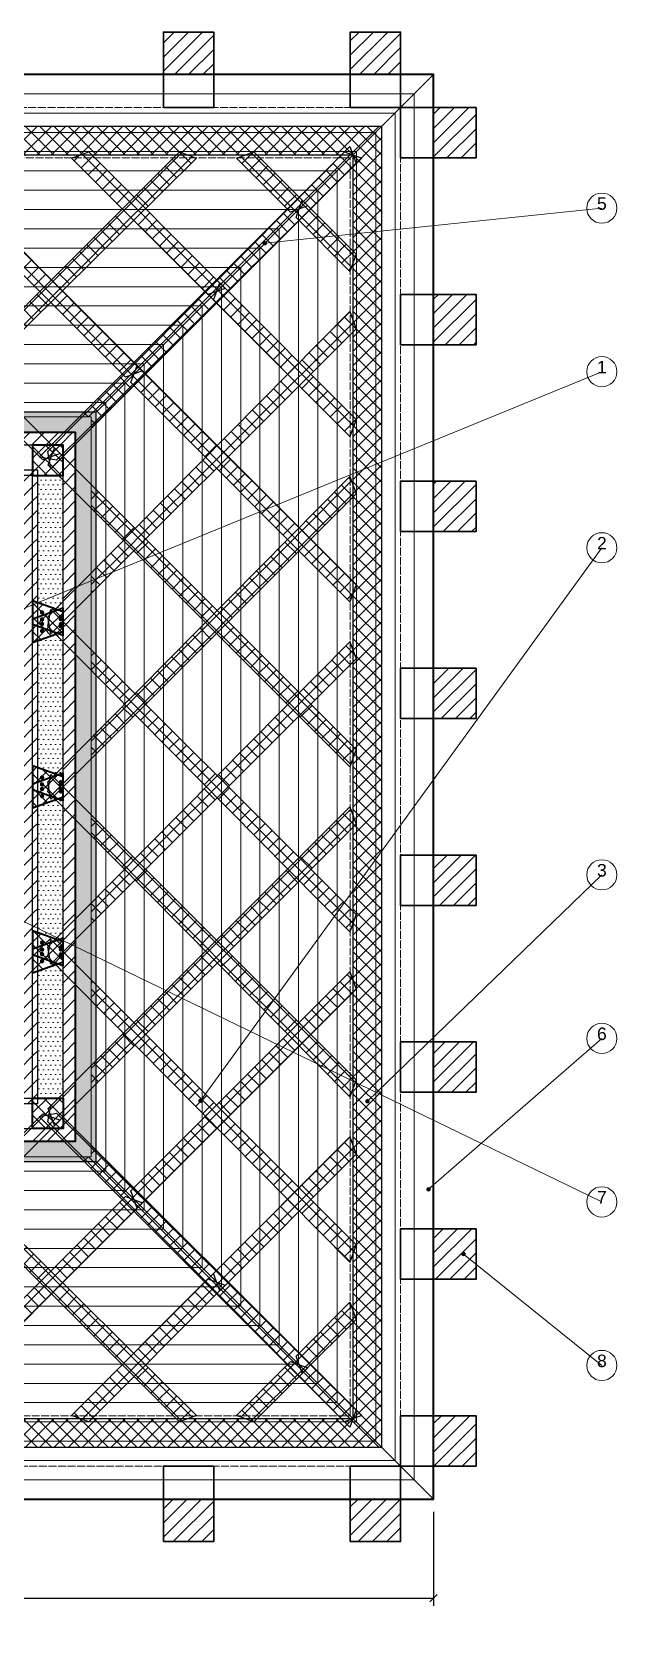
# Model space of a CAD drawing. Header units: millimetres. Extents: x -5750 to 7370, y -6735 to 6000.
# Drawn here: x 2720 to 7370, y -6735 to 6000 of the extents above; entities that cross this region are included whole.
import ezdxf
from ezdxf.enums import TextEntityAlignment as Align

# ---------------------------------------------------------------- set-up
doc = ezdxf.new("R2010")
doc.units = ezdxf.units.MM
doc.linetypes.add('DASHED', pattern=[1.524, 1.27, -0.254])
for name, color, linetype, lineweight in [('ANNOTATION', 4, 'CONTINUOUS', 18), ('CLADDING', 7, 'Continuous', 9), ('DIMS', 3, 'CONTINUOUS', 18), ('HATCH-CAST', 7, 'CONTINUOUS', 9), ('HATCH-INSULATION', 7, 'Continuous', 9), ('HATCH-PRINTED', 7, 'CONTINUOUS', 9), ('HIDDEN-AXIS', 8, 'DASHED', 18), ('LINES', 7, 'CONTINUOUS', 25), ('OUTLINE-CUT', 7, 'CONTINUOUS', 50), ('OUTLINE-FINE', 7, 'CONTINUOUS', 25)]:
    doc.layers.add(name, color=color, linetype=linetype, lineweight=lineweight)
doc.styles.get("Standard").update_dxf_attribs({"font": 'arial.ttf'})
doc.dimstyles.new('PYR-1-50', dxfattribs={"dimscale": 50, "dimtxt": 1.8, "dimasz": 1.2, "dimexe": 1.2, "dimexo": 0.8, "dimgap": 0.6, "dimtad": 1, "dimdec": 0, "dimtxsty": 'Standard', "dimblk": 'ARCHTICK', "dimcen": 2.5, "dimclrd": 3, "dimclre": 3, "dimclrt": 7, "dimazin": 3, "dimtfac": 1, "dimtmove": 0, "dimatfit": 3})

# ---------------------------------------------------------------- blocks, each defined once
blk = doc.blocks.new('_ARCHTICK')
at = {"color": 0, "linetype": 'BYBLOCK', "const_width": 0.15}
blk.add_lwpolyline([(-0.5, -0.5), (0.5, 0.5)], dxfattribs=at)

msp = doc.modelspace()

# ---------------------------------------------------------------- hatches: boundary and pattern name
at = {"layer": 'ANNOTATION', "ltscale": 50}
h = msp.add_hatch(color=7, dxfattribs=at)
h.dxf.hatch_style = 1
edge = h.paths.add_edge_path()
edge.add_arc((4570.8, 4320.8), 17.5, 0, 360)
h = msp.add_hatch(color=7, dxfattribs=at)
h.dxf.hatch_style = 1
edge = h.paths.add_edge_path()
edge.add_arc((4059.2, -2496.7), 17.5, 0, 360)
h = msp.add_hatch(color=7, dxfattribs=at)
h.dxf.hatch_style = 1
edge = h.paths.add_edge_path()
edge.add_arc((5386.2, -2500), 17.5, 0, 360)
h = msp.add_hatch(color=7, dxfattribs=at)
h.dxf.hatch_style = 1
edge = h.paths.add_edge_path()
edge.add_arc((5872.5, -3200), 17.5, 0, 360)
h = msp.add_hatch(color=7, dxfattribs=at)
h.dxf.hatch_style = 1
edge = h.paths.add_edge_path()
edge.add_arc((6150, -3714.3), 17.5, 0, 360)
at = {"layer": 'CLADDING', "ltscale": 50}
h = msp.add_hatch(color=7, dxfattribs=at)
h.dxf.hatch_style = 1
h.paths.add_polyline_path([(3229.2, 2979.2), (3229.2, -2979.2), (-2729.2, -2979.2), (-2729.2, 2979.2)])
h.paths.add_polyline_path([(3191.7, 2941.7), (-2691.7, 2941.7), (-2691.7, -2941.7), (3191.7, -2941.7)])
at = {"layer": 'HATCH-CAST', "ltscale": 50}
h = msp.add_hatch(dxfattribs=at)
h.set_pattern_fill('ANSI37', scale=25.197)
h.paths.add_polyline_path([(5500, 5250), (5500, -5250), (-5000, -5250), (-5000, 5250)])
h.paths.add_polyline_path([(-4772.5, 991.5), (-4772.5, 321), (-4797.5, 296), (-4772.5, 227.5), (-4772.5, -227.5), (-4797.5, -296), (-4772.5, -321), (-4772.5, -991.5), (-4797.5, -1016.5), (-4772.5, -1085), (-4772.5, -1540), (-4797.5, -1608.5), (-4772.5, -1633.5), (-4772.5, -2304), (-4797.5, -2329), (-4772.5, -2397.5), (-4772.5, -2852.5), (-4797.5, -2921), (-4772.5, -2946), (-4772.5, -3616.5), (-4797.5, -3641.5), (-4772.5, -3710), (-4772.5, -4165), (-4797.5, -4233.5), (-4772.5, -4258.5), (-4772.5, -4929), (-4797.5, -4954), (-4797.4, -4954.4), (-4841, -4997.5), (-4772.5, -5022.5), (-4747.5, -5091), (-4704.4, -5047.4), (-4704, -5047.5), (-4679, -5022.5), (-4008.5, -5022.5), (-3983.5, -5047.5), (-3915, -5022.5), (-3460, -5022.5), (-3391.5, -5047.5), (-3366.5, -5022.5), (-2696, -5022.5), (-2671, -5047.5), (-2602.5, -5022.5), (-2147.5, -5022.5), (-2079, -5047.5), (-2054, -5022.5), (-1383.5, -5022.5), (-1358.5, -5047.5), (-1290, -5022.5), (-835, -5022.5), (-766.5, -5047.5), (-741.5, -5022.5), (-71, -5022.5), (-46, -5047.5), (22.5, -5022.5), (477.5, -5022.5), (546, -5047.5), (571, -5022.5), (1241.5, -5022.5), (1266.5, -5047.5), (1335, -5022.5), (1790, -5022.5), (1858.5, -5047.5), (1883.5, -5022.5), (2554, -5022.5), (2579, -5047.5), (2647.5, -5022.5), (3102.5, -5022.5), (3171, -5047.5), (3196, -5022.5), (3866.5, -5022.5), (3891.5, -5047.5), (3960, -5022.5), (4415, -5022.5), (4483.5, -5047.5), (4508.5, -5022.5), (5179, -5022.5), (5204, -5047.5), (5204.4, -5047.4), (5247.5, -5091), (5272.5, -5022.5), (5341, -4997.5), (5297.4, -4954.4), (5297.5, -4954), (5272.5, -4929), (5272.5, -4258.5), (5297.5, -4233.5), (5272.5, -4165), (5272.5, -3710), (5297.5, -3641.5), (5272.5, -3616.5), (5272.5, -2946), (5297.5, -2921), (5272.5, -2852.5), (5272.5, -2397.5), (5297.5, -2329), (5272.5, -2304), (5272.5, -1633.5), (5297.5, -1608.5), (5272.5, -1540), (5272.5, -1085), (5297.5, -1016.5), (5272.5, -991.5), (5272.5, -321), (5297.5, -296), (5272.5, -227.5), (5272.5, 227.5), (5297.5, 296), (5272.5, 321), (5272.5, 991.5), (5297.5, 1016.5), (5272.5, 1085), (5272.5, 1540), (5297.5, 1608.5), (5272.5, 1633.5), (5272.5, 2304), (5297.5, 2329), (5272.5, 2397.5), (5272.5, 2852.5), (5297.5, 2921), (5272.5, 2946), (5272.5, 3616.5), (5297.5, 3641.5), (5272.5, 3710), (5272.5, 4165), (5297.5, 4233.5), (5272.5, 4258.5), (5272.5, 4929), (5297.5, 4954), (5297.4, 4954.4), (5341, 4997.5), (5272.5, 5022.5), (5247.5, 5091), (5204.4, 5047.4), (5204, 5047.5), (5179, 5022.5), (4508.5, 5022.5), (4483.5, 5047.5), (4415, 5022.5), (3960, 5022.5), (3891.5, 5047.5), (3866.5, 5022.5), (3196, 5022.5), (3171, 5047.5), (3102.5, 5022.5), (2647.5, 5022.5), (2579, 5047.5), (2554, 5022.5), (1883.5, 5022.5), (1858.5, 5047.5), (1790, 5022.5), (1335, 5022.5), (1266.5, 5047.5), (1241.5, 5022.5), (571, 5022.5), (546, 5047.5), (477.5, 5022.5), (22.5, 5022.5), (-46, 5047.5), (-71, 5022.5), (-741.5, 5022.5), (-766.5, 5047.5), (-835, 5022.5), (-1290, 5022.5), (-1358.5, 5047.5), (-1383.5, 5022.5), (-2054, 5022.5), (-2079, 5047.5), (-2147.5, 5022.5), (-2602.5, 5022.5), (-2671, 5047.5), (-2696, 5022.5), (-3366.5, 5022.5), (-3391.5, 5047.5), (-3460, 5022.5), (-3915, 5022.5), (-3983.5, 5047.5), (-4008.5, 5022.5), (-4679, 5022.5), (-4704, 5047.5), (-4704.4, 5047.4), (-4747.5, 5091), (-4772.5, 5022.5), (-4841, 4997.5), (-4797.4, 4954.4), (-4797.5, 4954), (-4772.5, 4929), (-4772.5, 4258.5), (-4797.5, 4233.5), (-4772.5, 4165), (-4772.5, 3710), (-4797.5, 3641.5), (-4772.5, 3616.5), (-4772.5, 2946), (-4797.5, 2921), (-4772.5, 2852.5), (-4772.5, 2397.5), (-4797.5, 2329), (-4772.5, 2304), (-4772.5, 1633.5), (-4797.5, 1608.5), (-4772.5, 1540), (-4772.5, 1085), (-4797.5, 1016.5)])
h = msp.add_hatch(dxfattribs=at)
h.set_pattern_fill('ANSI37', scale=25.197)
h.paths.add_polyline_path([(1721.5, 4997.5), (1858.5, 5047.5), (3599.7, 3306.2), (3462.8, 3256.3)])
h = msp.add_hatch(dxfattribs=at)
h.set_pattern_fill('ANSI37', scale=25.197)
h.paths.add_polyline_path([(3034, 4997.5), (3171, 5047.5), (4256, 3962.5), (4119, 3912.5)])
h = msp.add_hatch(dxfattribs=at)
h.set_pattern_fill('ANSI37', scale=25.197)
h.paths.add_polyline_path([(3891.5, 5047.5), (4028.5, 4997.5), (3622.6, 4595.8), (3531.2, 4687.2)])
h = msp.add_hatch(dxfattribs=at)
h.set_pattern_fill('ANSI37', scale=25.197)
h.paths.add_polyline_path([(4346.5, 4997.5), (4483.5, 5047.5), (4912.2, 4618.7), (4775.3, 4568.8)])
h = msp.add_hatch(dxfattribs=at)
h.set_pattern_fill('ANSI37', scale=25.197)
h.paths.add_polyline_path([(4843.8, 4687.2), (5204, 5047.5), (5204.4, 5047.4), (4845.8, 4685.1)])
h = msp.add_hatch(dxfattribs=at)
h.set_pattern_fill('ANSI37', scale=25.197)
h.paths.add_polyline_path([(5297.5, 4954), (4937.2, 4593.8), (4912.2, 4618.7), (4868.7, 4662.2), (4845.8, 4685.1), (5247.5, 5091)])
h = msp.add_hatch(dxfattribs=at)
h.set_pattern_fill('ANSI37', scale=25.197)
h.paths.add_polyline_path([(5297.4, 4954.4), (5272.5, 5022.5), (5341, 4997.5)])
h = msp.add_hatch(dxfattribs=at)
h.set_pattern_fill('ANSI37', scale=25.197)
h.paths.add_polyline_path([(3528.7, 4502.9), (2963, 3943), (2875, 4031), (3437.8, 4593.8)])
h = msp.add_hatch(dxfattribs=at)
h.set_pattern_fill('ANSI37', scale=25.197)
h.paths.add_polyline_path([(4187.5, 4031), (4750.3, 4593.8), (4752.9, 4591.2), (4193, 4025.5)])
h = msp.add_hatch(dxfattribs=at)
h.set_pattern_fill('ANSI37', scale=25.197)
h.paths.add_polyline_path([(4843.8, 4593.8), (4818.8, 4525.3), (4843.8, 4500.3), (4281, 3937.5), (4256, 3962.5), (4212.5, 4006), (4193, 4025.5), (4752.9, 4591.2), (4775.3, 4568.8)])
h = msp.add_hatch(dxfattribs=at)
h.set_pattern_fill('ANSI37', scale=25.197)
h.paths.add_polyline_path([(5297.5, 4233.5), (5247.5, 4096.5), (4818.8, 4525.3), (4843.8, 4593.8), (4912.2, 4618.7)])
h = msp.add_hatch(dxfattribs=at)
h.set_pattern_fill('ANSI37', scale=25.197)
h.paths.add_polyline_path([(4187.5, 3937.5), (4256, 3962.5), (5297.5, 2921), (5247.5, 2784), (4162.5, 3869)])
h = msp.add_hatch(dxfattribs=at)
h.set_pattern_fill('ANSI37', scale=25.197)
h.paths.add_polyline_path([(2869, 3850), (2303.3, 3290.1), (2218.8, 3374.7), (2781.5, 3937.5)])
h = msp.add_hatch(dxfattribs=at)
h.set_pattern_fill('ANSI37', scale=25.197)
h.paths.add_polyline_path([(3531.2, 3374.7), (4094, 3937.5), (4100, 3931.5), (3540.1, 3365.8)])
h = msp.add_hatch(dxfattribs=at)
h.set_pattern_fill('ANSI37', scale=25.197)
h.paths.add_polyline_path([(4119, 3912.5), (4187.5, 3937.5), (4162.5, 3869), (4187.5, 3844), (3624.7, 3281.2), (3599.7, 3306.2), (3556.2, 3349.7), (3540.1, 3365.8), (4100, 3931.5)])
h = msp.add_hatch(dxfattribs=at)
h.set_pattern_fill('ANSI37', scale=25.197)
h.paths.add_polyline_path([(4845.8, 3372.6), (5247.5, 3778.5), (5297.5, 3641.5), (4937.2, 3281.2)])
h = msp.add_hatch(dxfattribs=at)
h.set_pattern_fill('ANSI37', scale=25.197)
h.paths.add_polyline_path([(3437.8, 3281.2), (3447.1, 3271.9), (3120.3, 2941.7), (3098.2, 2941.7)])
h = msp.add_hatch(dxfattribs=at)
h.set_pattern_fill('ANSI37', scale=25.197)
h.paths.add_polyline_path([(3531.2, 3187.8), (3191.7, 2848.2), (3191.7, 2941.7), (3120.3, 2941.7), (3447.1, 3271.9), (3462.8, 3256.3), (3531.2, 3281.2), (3506.3, 3212.8)])
h = msp.add_hatch(dxfattribs=at)
h.set_pattern_fill('ANSI37', scale=25.197)
h.paths.add_polyline_path([(5247.5, 1471.5), (3506.3, 3212.8), (3531.2, 3281.2), (3599.7, 3306.2), (5297.5, 1608.5)])
h = msp.add_hatch(dxfattribs=at)
h.set_pattern_fill('ANSI37', scale=25.197)
h.paths.add_polyline_path([(4752.9, 3278.7), (4843.8, 3187.8), (4281, 2625), (4193, 2713)])
h = msp.add_hatch(dxfattribs=at)
h.set_pattern_fill('ANSI37', scale=25.197)
h.paths.add_polyline_path([(2725, 2475), (2966.7, 2475), (2966.7, 2716.7), (2725, 2716.7)])
h = msp.add_hatch(dxfattribs=at)
h.set_pattern_fill('ANSI37', scale=25.197)
h.paths.add_polyline_path([(4100, 2619), (4187.5, 2531.5), (3624.7, 1968.7), (3540.1, 2053.3)])
h = msp.add_hatch(dxfattribs=at)
h.set_pattern_fill('ANSI37', scale=25.197)
h.paths.add_polyline_path([(4845.8, 2060.1), (5247.5, 2466), (5297.5, 2329), (4937.2, 1968.7)])
h = msp.add_hatch(dxfattribs=at)
h.set_pattern_fill('ANSI37', scale=25.197)
h.paths.add_polyline_path([(3191.7, 2401.8), (5297.5, 296), (5247.5, 159), (3191.7, 2214.9)])
h = msp.add_hatch(dxfattribs=at)
h.set_pattern_fill('ANSI37', scale=25.197)
h.paths.add_polyline_path([(3447.1, 1959.4), (3531.2, 1875.3), (3191.7, 1535.7), (3191.7, 1701.2)])
h = msp.add_hatch(dxfattribs=at)
h.set_pattern_fill('ANSI37', scale=25.197)
h.paths.add_polyline_path([(4752.9, 1966.2), (4843.8, 1875.3), (4281, 1312.5), (4193, 1400.5)])
h = msp.add_hatch(dxfattribs=at)
h.set_pattern_fill('ANSI37', scale=25.197)
h.paths.add_polyline_path([(2725, 1478.9), (2966.7, 1391.3), (2966.7, 1204.4), (2725, 1292)])
h = msp.add_hatch(dxfattribs=at)
h.set_pattern_fill('ANSI37', scale=25.197)
h.paths.add_polyline_path([(2966.7, 1420.6), (2966.7, 1391.3), (2926.3, 1406)])
h = msp.add_hatch(dxfattribs=at)
h.set_pattern_fill('ANSI37', scale=25.197)
h.paths.add_polyline_path([(2926.3, 1219), (2725, 1146.1), (2725, 1292)])
h = msp.add_hatch(dxfattribs=at)
h.set_pattern_fill('ANSI37', scale=25.197)
h.paths.add_polyline_path([(4100, 1306.5), (4187.5, 1219), (3624.7, 656.2), (3540.1, 740.8)])
h = msp.add_hatch(dxfattribs=at)
h.set_pattern_fill('ANSI37', scale=25.197)
h.paths.add_polyline_path([(4845.8, 747.6), (5247.5, 1153.5), (5297.5, 1016.5), (4937.2, 656.2)])
h = msp.add_hatch(dxfattribs=at)
h.set_pattern_fill('ANSI37', scale=25.197)
h.paths.add_polyline_path([(4193, 88), (4105.9, 0), (3191.7, 923.8), (3191.7, 1089.3)])
h = msp.add_hatch(dxfattribs=at)
h.set_pattern_fill('ANSI37', scale=25.197)
h.paths.add_polyline_path([(3456.4, 656.2), (3540.1, 571.7), (3191.7, 223.2), (3191.7, 388.7)])
h = msp.add_hatch(dxfattribs=at)
h.set_pattern_fill('ANSI37', scale=25.197)
h.paths.add_polyline_path([(4752.9, 653.7), (4843.8, 562.8), (3191.7, -1089.3), (3191.7, -923.8)])
h = msp.add_hatch(dxfattribs=at)
h.set_pattern_fill('ANSI37', scale=25.197)
h.paths.add_polyline_path([(2725, 166.4), (2926.3, 93.5), (2725, 20.5)])
h = msp.add_hatch(dxfattribs=at)
h.set_pattern_fill('ANSI37', scale=25.197)
h.paths.add_polyline_path([(2966.7, 108.1), (2966.7, -78.8), (2725, -166.4), (2725, 20.5)])
h = msp.add_hatch(dxfattribs=at)
h.set_pattern_fill('ANSI37', scale=25.197)
h.paths.add_polyline_path([(4843.8, -562.8), (4752.9, -653.7), (4193, -88), (4281, 0)])
h = msp.add_hatch(dxfattribs=at)
h.set_pattern_fill('ANSI37', scale=25.197)
h.paths.add_polyline_path([(2966.7, -108.1), (2926.3, -93.5), (2966.7, -78.8)])
h = msp.add_hatch(dxfattribs=at)
h.set_pattern_fill('ANSI37', scale=25.197)
h.paths.add_polyline_path([(5247.5, -159), (5297.5, -296), (3191.7, -2401.8), (3191.7, -2214.9)])
h = msp.add_hatch(dxfattribs=at)
h.set_pattern_fill('ANSI37', scale=25.197)
h.paths.add_polyline_path([(3540.1, -571.7), (3456.4, -656.2), (3191.7, -388.7), (3191.7, -223.2)])
h = msp.add_hatch(dxfattribs=at)
h.set_pattern_fill('ANSI37', scale=25.197)
h.paths.add_polyline_path([(4187.5, -1219), (4100, -1306.5), (3540.1, -740.8), (3624.7, -656.2)])
h = msp.add_hatch(dxfattribs=at)
h.set_pattern_fill('ANSI37', scale=25.197)
h.paths.add_polyline_path([(4937.2, -656.2), (5297.5, -1016.5), (5247.5, -1153.5), (4845.8, -747.6)])
h = msp.add_hatch(dxfattribs=at)
h.set_pattern_fill('ANSI37', scale=25.197)
h.paths.add_polyline_path([(2926.3, -1219), (2725, -1292), (2725, -1146.1)])
h = msp.add_hatch(dxfattribs=at)
h.set_pattern_fill('ANSI37', scale=25.197)
h.paths.add_polyline_path([(2725, -1478.9), (2725, -1292), (2966.7, -1204.4), (2966.7, -1391.3)])
h = msp.add_hatch(dxfattribs=at)
h.set_pattern_fill('ANSI37', scale=25.197)
h.paths.add_polyline_path([(2926.3, -1406), (2966.7, -1391.3), (2966.7, -1420.6)])
h = msp.add_hatch(dxfattribs=at)
h.set_pattern_fill('ANSI37', scale=25.197)
h.paths.add_polyline_path([(4843.8, -1875.3), (4752.9, -1966.2), (4193, -1400.5), (4281, -1312.5)])
h = msp.add_hatch(dxfattribs=at)
h.set_pattern_fill('ANSI37', scale=25.197)
h.paths.add_polyline_path([(3506.3, -3212.8), (5247.5, -1471.5), (5297.5, -1608.5), (3556.2, -3349.7)])
h = msp.add_hatch(dxfattribs=at)
h.set_pattern_fill('ANSI37', scale=25.197)
h.paths.add_polyline_path([(3531.2, -1875.3), (3447.1, -1959.4), (3191.7, -1701.2), (3191.7, -1535.7)])
h = msp.add_hatch(dxfattribs=at)
h.set_pattern_fill('ANSI37', scale=25.197)
h.paths.add_polyline_path([(4187.5, -2531.5), (4100, -2619), (3540.1, -2053.3), (3624.7, -1968.8)])
h = msp.add_hatch(dxfattribs=at)
h.set_pattern_fill('ANSI37', scale=25.197)
h.paths.add_polyline_path([(4937.2, -1968.8), (5297.5, -2329), (5247.5, -2466), (4845.8, -2060.1)])
h = msp.add_hatch(dxfattribs=at)
h.set_pattern_fill('ANSI37', scale=25.197)
h.paths.add_polyline_path([(2966.7, -2475), (2966.7, -2716.7), (2725, -2716.7), (2725, -2475)])
h = msp.add_hatch(dxfattribs=at)
h.set_pattern_fill('ANSI37', scale=25.197)
h.paths.add_polyline_path([(4843.8, -3187.8), (4752.9, -3278.7), (4193, -2713), (4281, -2625)])
h = msp.add_hatch(dxfattribs=at)
h.set_pattern_fill('ANSI37', scale=25.197)
h.paths.add_polyline_path([(4162.5, -3869), (5247.5, -2784), (5297.5, -2921), (4212.5, -4006)])
h = msp.add_hatch(dxfattribs=at)
h.set_pattern_fill('ANSI37', scale=25.197)
h.paths.add_polyline_path([(3462.8, -3256.3), (3437.8, -3281.2), (3098.2, -2941.7), (3191.7, -2941.7), (3191.7, -2870.3), (3521.9, -3197.1), (3506.3, -3212.8), (3531.2, -3281.2)])
h = msp.add_hatch(dxfattribs=at)
h.set_pattern_fill('ANSI37', scale=25.197)
h.paths.add_polyline_path([(3191.7, -2870.3), (3191.7, -2848.2), (3531.2, -3187.8), (3521.9, -3197.1)])
h = msp.add_hatch(dxfattribs=at)
h.set_pattern_fill('ANSI37', scale=25.197)
h.paths.add_polyline_path([(3531.2, -3281.2), (3556.2, -3349.7), (1858.5, -5047.5), (1721.5, -4997.5), (3462.8, -3256.3)])
h = msp.add_hatch(dxfattribs=at)
h.set_pattern_fill('ANSI37', scale=25.197)
h.paths.add_polyline_path([(2218.8, -3374.7), (2303.3, -3290.1), (2869, -3850), (2781.5, -3937.5)])
h = msp.add_hatch(dxfattribs=at)
h.set_pattern_fill('ANSI37', scale=25.197)
h.paths.add_polyline_path([(4162.5, -3869), (4187.5, -3937.5), (4119, -3912.5), (4094, -3937.5), (3531.2, -3374.7), (3556.2, -3349.7), (3599.7, -3306.2), (3615.8, -3290.1), (4181.5, -3850)])
h = msp.add_hatch(dxfattribs=at)
h.set_pattern_fill('ANSI37', scale=25.197)
h.paths.add_polyline_path([(3615.8, -3290.1), (3624.7, -3281.2), (4187.5, -3844), (4181.5, -3850)])
h = msp.add_hatch(dxfattribs=at)
h.set_pattern_fill('ANSI37', scale=25.197)
h.paths.add_polyline_path([(4937.2, -3281.2), (5297.5, -3641.5), (5247.5, -3778.5), (4845.8, -3372.6)])
h = msp.add_hatch(dxfattribs=at)
h.set_pattern_fill('ANSI37', scale=25.197)
h.paths.add_polyline_path([(2875, -4031), (2963, -3943), (3528.7, -4502.9), (3437.8, -4593.8)])
h = msp.add_hatch(dxfattribs=at)
h.set_pattern_fill('ANSI37', scale=25.197)
h.paths.add_polyline_path([(3171, -5047.5), (3034, -4997.5), (4119, -3912.5), (4187.5, -3937.5), (4212.5, -4006)])
h = msp.add_hatch(dxfattribs=at)
h.set_pattern_fill('ANSI37', scale=25.197)
h.paths.add_polyline_path([(4187.5, -4031), (4212.5, -4006), (4256, -3962.5), (4275.5, -3943), (4841.2, -4502.9), (4818.8, -4525.3), (4843.8, -4593.8), (4775.3, -4568.8), (4750.3, -4593.8)])
h = msp.add_hatch(dxfattribs=at)
h.set_pattern_fill('ANSI37', scale=25.197)
h.paths.add_polyline_path([(4275.5, -3943), (4281, -3937.5), (4843.8, -4500.3), (4841.2, -4502.9)])
h = msp.add_hatch(dxfattribs=at)
h.set_pattern_fill('ANSI37', scale=25.197)
h.paths.add_polyline_path([(4818.8, -4525.3), (5247.5, -4096.5), (5297.5, -4233.5), (4868.7, -4662.2)])
h = msp.add_hatch(dxfattribs=at)
h.set_pattern_fill('ANSI37', scale=25.197)
h.paths.add_polyline_path([(4775.3, -4568.8), (4843.8, -4593.8), (4868.7, -4662.2), (4483.5, -5047.5), (4346.5, -4997.5)])
h = msp.add_hatch(dxfattribs=at)
h.set_pattern_fill('ANSI37', scale=25.197)
h.paths.add_polyline_path([(3891.5, -5047.5), (3531.2, -4687.2), (3622.6, -4595.8), (4028.5, -4997.5)])
h = msp.add_hatch(dxfattribs=at)
h.set_pattern_fill('ANSI37', scale=25.197)
h.paths.add_polyline_path([(4912.2, -4618.7), (4935.1, -4595.8), (5341, -4997.5), (5204, -5047.5), (4843.8, -4687.2), (4868.7, -4662.2)])
h = msp.add_hatch(dxfattribs=at)
h.set_pattern_fill('ANSI37', scale=25.197)
h.paths.add_polyline_path([(4935.1, -4595.8), (4937.2, -4593.8), (5297.5, -4954), (5297.4, -4954.4)])
h = msp.add_hatch(dxfattribs=at)
h.set_pattern_fill('ANSI37', scale=25.197)
h.paths.add_polyline_path([(5272.5, -5022.5), (5247.5, -5091), (5204.4, -5047.4)])
at = {"layer": 'HATCH-INSULATION', "ltscale": 50}
h = msp.add_hatch(dxfattribs=at)
h.set_pattern_fill('DOTS', scale=23.622)
h.paths.add_polyline_path([(-2691.7, 2941.7), (3191.7, 2941.7), (3191.7, -2941.7), (-2691.7, -2941.7)])
h.paths.add_polyline_path([(3066.7, -2816.7), (3066.7, 2816.7), (-2566.7, 2816.7), (-2566.7, -2816.7)])
h = msp.add_hatch(dxfattribs=at)
h.set_pattern_fill('DOTS', scale=23.622)
h.paths.add_polyline_path([(1713.8, 2516.7), (1656, 2676.3), (1670.6, 2716.7), (2725, 2716.7), (2725, 2516.7)])
h = msp.add_hatch(dxfattribs=at)
h.set_pattern_fill('DOTS', scale=23.622)
h.paths.add_polyline_path([(2926.3, 1406), (2766.7, 1463.8), (2766.7, 2475), (2966.7, 2475), (2966.7, 1420.6)])
h = msp.add_hatch(dxfattribs=at)
h.set_pattern_fill('DOTS', scale=23.622)
h.paths.add_polyline_path([(2966.7, 1204.4), (2966.7, 108.1), (2926.3, 93.5), (2766.7, 151.3), (2766.7, 1161.2), (2926.3, 1219)])
h = msp.add_hatch(dxfattribs=at)
h.set_pattern_fill('DOTS', scale=23.622)
h.paths.add_polyline_path([(2766.7, -151.3), (2926.3, -93.5), (2966.7, -108.1), (2966.7, -1204.4), (2926.3, -1219), (2766.7, -1161.2)])
h = msp.add_hatch(dxfattribs=at)
h.set_pattern_fill('DOTS', scale=23.622)
h.paths.add_polyline_path([(2926.3, -1406), (2966.7, -1420.6), (2966.7, -2475), (2766.7, -2475), (2766.7, -1463.8)])
h = msp.add_hatch(dxfattribs=at)
h.set_pattern_fill('DOTS', scale=23.622)
h.paths.add_polyline_path([(2725, -2716.7), (1670.6, -2716.7), (1656, -2676.3), (1713.8, -2516.7), (2725, -2516.7)])
at = {"layer": 'HATCH-PRINTED', "ltscale": 50}
h = msp.add_hatch(dxfattribs=at)
h.set_pattern_fill('ANSI31', scale=25.197)
h.paths.add_polyline_path([(3764.3, 6000), (4164.3, 6000), (4164.3, 5662.5), (3764.3, 5662.5)])
h = msp.add_hatch(dxfattribs=at)
h.set_pattern_fill('ANSI31', scale=25.197)
h.paths.add_polyline_path([(5250, 6000), (5650, 6000), (5650, 5662.5), (5250, 5662.5)])
h = msp.add_hatch(dxfattribs=at)
h.set_pattern_fill('ANSI31', scale=25.197)
h.paths.add_polyline_path([(5912.5, 5000), (5912.5, 5400), (6250, 5400), (6250, 5000)])
h = msp.add_hatch(dxfattribs=at)
h.set_pattern_fill('ANSI31', scale=25.197)
h.paths.add_polyline_path([(5912.5, 3514.3), (5912.5, 3914.3), (6250, 3914.3), (6250, 3514.3)])
h = msp.add_hatch(dxfattribs=at)
h.set_pattern_fill('ANSI31', scale=25.197)
h.paths.add_polyline_path([(-2566.7, -2816.7), (-2566.7, 2816.7), (3066.7, 2816.7), (3066.7, -2816.7)])
h.paths.add_polyline_path([(1454.4, 2716.7), (358.1, 2716.7), (328.8, 2716.7), (171.2, 2716.7), (141.9, 2716.7), (-954.4, 2716.7), (-983.7, 2716.7), (-1141.3, 2716.7), (-1170.6, 2716.7), (-2225, 2716.7), (-2466.7, 2716.7), (-2466.7, 2475), (-2466.7, 1420.6), (-2466.7, 1391.3), (-2466.7, 1233.7), (-2466.7, 1204.4), (-2466.7, 108.1), (-2466.7, 78.8), (-2466.7, -78.8), (-2466.7, -108.1), (-2466.7, -1204.4), (-2466.7, -1233.7), (-2466.7, -1391.3), (-2466.7, -1420.6), (-2466.7, -2475), (-2466.7, -2716.7), (-2225, -2716.7), (-1170.6, -2716.7), (-1141.3, -2716.7), (-983.7, -2716.7), (-954.4, -2716.7), (141.9, -2716.7), (171.2, -2716.7), (328.8, -2716.7), (358.1, -2716.7), (1454.4, -2716.7), (1483.7, -2716.7), (1641.3, -2716.7), (1670.6, -2716.7), (2725, -2716.7), (2966.7, -2716.7), (2966.7, -2475), (2966.7, -1420.6), (2966.7, -1391.3), (2966.7, -1233.7), (2966.7, -1204.4), (2966.7, -108.1), (2966.7, -78.8), (2966.7, 78.8), (2966.7, 108.1), (2966.7, 1204.4), (2966.7, 1233.7), (2966.7, 1391.3), (2966.7, 1420.6), (2966.7, 2475), (2966.7, 2716.7), (2725, 2716.7), (1670.6, 2716.7), (1641.3, 2716.7), (1483.7, 2716.7)])
h = msp.add_hatch(dxfattribs=at)
h.set_pattern_fill('ANSI31', scale=25.197)
h.paths.add_polyline_path([(2725, 1292), (2725, 1146.1), (2725, 166.4), (2725, 20.5), (2725, -20.5), (2725, -166.4), (2725, -1146.1), (2725, -1292), (2725, -1333), (2725, -1478.9), (2725, -2475), (1728.9, -2475), (1583, -2475), (1542, -2475), (1396.1, -2475), (416.4, -2475), (270.5, -2475), (229.5, -2475), (83.6, -2475), (-896.1, -2475), (-1042, -2475), (-1083, -2475), (-1228.9, -2475), (-2225, -2475), (-2225, -1478.9), (-2225, -1333), (-2225, -1292), (-2225, -1146.1), (-2225, -166.4), (-2225, -20.5), (-2225, 20.5), (-2225, 166.4), (-2225, 1146.1), (-2225, 1292), (-2225, 1333), (-2225, 1478.9), (-2225, 2475), (-1228.9, 2475), (-1083, 2475), (-1042, 2475), (-896.1, 2475), (83.6, 2475), (229.5, 2475), (270.5, 2475), (416.4, 2475), (1396.1, 2475), (1542, 2475), (1583, 2475), (1728.9, 2475), (2725, 2475), (2725, 1478.9), (2725, 1333)])
h.paths.add_polyline_path([(2625, -2375), (2625, 2375), (-2125, 2375), (-2125, -2375)])
h = msp.add_hatch(dxfattribs=at)
h.set_pattern_fill('ANSI31', scale=25.197)
h.paths.add_polyline_path([(1728.9, 2475), (1713.8, 2516.7), (2725, 2516.7), (2725, 2475)])
h = msp.add_hatch(dxfattribs=at)
h.set_pattern_fill('ANSI31', scale=25.197)
h.paths.add_polyline_path([(2766.7, 1463.8), (2725, 1478.9), (2725, 2475), (2766.7, 2475)])
h = msp.add_hatch(dxfattribs=at)
h.set_pattern_fill('ANSI31', scale=25.197)
h.paths.add_polyline_path([(5912.5, 2028.6), (5912.5, 2428.6), (6250, 2428.6), (6250, 2028.6)])
h = msp.add_hatch(dxfattribs=at)
h.set_pattern_fill('ANSI31', scale=25.197)
h.paths.add_polyline_path([(2725, 166.4), (2725, 1146.1), (2766.7, 1161.2), (2766.7, 151.3)])
h = msp.add_hatch(dxfattribs=at)
h.set_pattern_fill('ANSI31', scale=25.197)
h.paths.add_polyline_path([(5912.5, 542.9), (5912.5, 942.9), (6250, 942.9), (6250, 542.9)])
h = msp.add_hatch(dxfattribs=at)
h.set_pattern_fill('ANSI31', scale=25.197)
h.paths.add_polyline_path([(2766.7, -1161.2), (2725, -1146.1), (2725, -166.4), (2766.7, -151.3)])
h = msp.add_hatch(dxfattribs=at)
h.set_pattern_fill('ANSI31', scale=25.197)
h.paths.add_polyline_path([(5912.5, -942.9), (5912.5, -542.9), (6250, -542.9), (6250, -942.9)])
h = msp.add_hatch(dxfattribs=at)
h.set_pattern_fill('ANSI31', scale=25.197)
h.paths.add_polyline_path([(2766.7, -1463.8), (2766.7, -2475), (2725, -2475), (2725, -1478.9)])
h = msp.add_hatch(dxfattribs=at)
h.set_pattern_fill('ANSI31', scale=25.197)
h.paths.add_polyline_path([(5912.5, -2428.6), (5912.5, -2028.6), (6250, -2028.6), (6250, -2428.6)])
h = msp.add_hatch(dxfattribs=at)
h.set_pattern_fill('ANSI31', scale=25.197)
h.paths.add_polyline_path([(2725, -2516.7), (1713.8, -2516.7), (1728.9, -2475), (2725, -2475)])
h = msp.add_hatch(dxfattribs=at)
h.set_pattern_fill('ANSI31', scale=25.197)
h.paths.add_polyline_path([(5912.5, -3914.3), (5912.5, -3514.3), (6250, -3514.3), (6250, -3914.3)])
h = msp.add_hatch(dxfattribs=at)
h.set_pattern_fill('ANSI31', scale=25.197)
h.paths.add_polyline_path([(5912.5, -5400), (5912.5, -5000), (6250, -5000), (6250, -5400)])
h = msp.add_hatch(dxfattribs=at)
h.set_pattern_fill('ANSI31', scale=25.197)
h.paths.add_polyline_path([(4164.3, -5662.5), (4164.3, -6000), (3764.3, -6000), (3764.3, -5662.5)])
h = msp.add_hatch(dxfattribs=at)
h.set_pattern_fill('ANSI31', scale=25.197)
h.paths.add_polyline_path([(5650, -5662.5), (5650, -6000), (5250, -6000), (5250, -5662.5)])
at = {"layer": 'LINES', "ltscale": 50}
h = msp.add_hatch(color=7, dxfattribs=at)
h.dxf.hatch_style = 1
edge = h.paths.add_edge_path()
edge.add_arc((2800, 1386.3), 17.5, 0, 360)
h = msp.add_hatch(color=7, dxfattribs=at)
h.dxf.hatch_style = 1
edge = h.paths.add_edge_path()
edge.add_arc((2800, 1330.3), 17.5, 0, 360)
h = msp.add_hatch(color=7, dxfattribs=at)
h.dxf.hatch_style = 1
edge = h.paths.add_edge_path()
edge.add_arc((2800, 1294.7), 17.5, 0, 360)
h = msp.add_hatch(color=7, dxfattribs=at)
h.dxf.hatch_style = 1
edge = h.paths.add_edge_path()
edge.add_arc((2950, 1349.1), 17.5, 0, 360)
h = msp.add_hatch(color=7, dxfattribs=at)
h.dxf.hatch_style = 1
edge = h.paths.add_edge_path()
edge.add_arc((2950, 1331.9), 17.5, 0, 360)
h = msp.add_hatch(color=7, dxfattribs=at)
h.dxf.hatch_style = 1
edge = h.paths.add_edge_path()
edge.add_arc((2950, 1293.1), 17.5, 0, 360)
h = msp.add_hatch(color=7, dxfattribs=at)
h.dxf.hatch_style = 1
edge = h.paths.add_edge_path()
edge.add_arc((2950, 1275.9), 17.5, 0, 360)
h = msp.add_hatch(color=7, dxfattribs=at)
h.dxf.hatch_style = 1
edge = h.paths.add_edge_path()
edge.add_arc((2800, 1238.7), 17.5, 0, 360)
h = msp.add_hatch(color=7, dxfattribs=at)
h.dxf.hatch_style = 1
edge = h.paths.add_edge_path()
edge.add_arc((2800, 73.8), 17.5, 0, 360)
h = msp.add_hatch(color=7, dxfattribs=at)
h.dxf.hatch_style = 1
edge = h.paths.add_edge_path()
edge.add_arc((2800, 17.8), 17.5, 0, 360)
h = msp.add_hatch(color=7, dxfattribs=at)
h.dxf.hatch_style = 1
edge = h.paths.add_edge_path()
edge.add_arc((2950, 36.6), 17.5, 0, 360)
h = msp.add_hatch(color=7, dxfattribs=at)
h.dxf.hatch_style = 1
edge = h.paths.add_edge_path()
edge.add_arc((2950, 19.4), 17.5, 0, 360)
h = msp.add_hatch(color=7, dxfattribs=at)
h.dxf.hatch_style = 1
edge = h.paths.add_edge_path()
edge.add_arc((2800, -17.8), 17.5, 0, 360)
h = msp.add_hatch(color=7, dxfattribs=at)
h.dxf.hatch_style = 1
edge = h.paths.add_edge_path()
edge.add_arc((2800, -73.8), 17.5, 0, 360)
h = msp.add_hatch(color=7, dxfattribs=at)
h.dxf.hatch_style = 1
edge = h.paths.add_edge_path()
edge.add_arc((2950, -19.4), 17.5, 0, 360)
h = msp.add_hatch(color=7, dxfattribs=at)
h.dxf.hatch_style = 1
edge = h.paths.add_edge_path()
edge.add_arc((2950, -36.6), 17.5, 0, 360)
h = msp.add_hatch(color=7, dxfattribs=at)
h.dxf.hatch_style = 1
edge = h.paths.add_edge_path()
edge.add_arc((2800, -1238.7), 17.5, 0, 360)
h = msp.add_hatch(color=7, dxfattribs=at)
h.dxf.hatch_style = 1
edge = h.paths.add_edge_path()
edge.add_arc((2950, -1275.9), 17.5, 0, 360)
h = msp.add_hatch(color=7, dxfattribs=at)
h.dxf.hatch_style = 1
edge = h.paths.add_edge_path()
edge.add_arc((2800, -1294.7), 17.5, 0, 360)
h = msp.add_hatch(color=7, dxfattribs=at)
h.dxf.hatch_style = 1
edge = h.paths.add_edge_path()
edge.add_arc((2800, -1330.3), 17.5, 0, 360)
h = msp.add_hatch(color=7, dxfattribs=at)
h.dxf.hatch_style = 1
edge = h.paths.add_edge_path()
edge.add_arc((2800, -1386.3), 17.5, 0, 360)
h = msp.add_hatch(color=7, dxfattribs=at)
h.dxf.hatch_style = 1
edge = h.paths.add_edge_path()
edge.add_arc((2950, -1293.1), 17.5, 0, 360)
h = msp.add_hatch(color=7, dxfattribs=at)
h.dxf.hatch_style = 1
edge = h.paths.add_edge_path()
edge.add_arc((2950, -1331.9), 17.5, 0, 360)
h = msp.add_hatch(color=7, dxfattribs=at)
h.dxf.hatch_style = 1
edge = h.paths.add_edge_path()
edge.add_arc((2950, -1349.1), 17.5, 0, 360)

# ---------------------------------------------------------------- linework, layer by layer
at = {"layer": 'ANNOTATION', "lineweight": 20, "ltscale": 50}
for points in [[(7250, 4600), (4570.8, 4320.8)], [(7250, 3300), (2675, 1425)], [(7250, 1900), (4059.2, -2496.7)], [(7250, -3300), (750, -150)], [(7250, -700), (5386.2, -2500)], [(7250, -2000), (5872.5, -3200)], [(7250, -4600), (6150, -3714.3)]]:
    msp.add_lwpolyline(points, dxfattribs=at)
at = {"layer": 'ANNOTATION', "lineweight": 18, "ltscale": 50}
for centre in [(7250, 4600), (7250, 3300), (7250, 1900), (7250, -700), (7250, -2000), (7250, -3300), (7250, -4600)]:
    msp.add_circle(centre, 120, dxfattribs=at)
at = {"layer": 'HIDDEN-AXIS', "linetype": 'DASHED', "lineweight": 15, "ltscale": 50}
for points in [[(-5150, -5400), (5650, -5400), (5650, 5400), (-5150, 5400), (-5150, -5400)], [(-4750, -5000), (5250, -5000), (5250, 5000), (-4750, 5000), (-4750, -5000)]]:
    msp.add_lwpolyline(points, dxfattribs=at)
at = {"layer": 'LINES', "lineweight": 35, "ltscale": 50}
for points in [[(5912.5, 5662.5), (3229.2, 2979.2)], [(5912.5, -5662.5), (3229.2, -2979.2)]]:
    msp.add_lwpolyline(points, dxfattribs=at)
at = {"layer": 'OUTLINE-CUT', "lineweight": 40, "ltscale": 50}
for points in [[(-5412.5, -5662.5), (5912.5, -5662.5), (5912.5, 5662.5), (-5412.5, 5662.5)], [(-2566.7, -2816.7), (3066.7, -2816.7), (3066.7, 2816.7), (-2566.7, 2816.7)], [(2725, 2475), (2966.7, 2475), (2966.7, 2716.7), (2725, 2716.7)], [(2725, 1292), (2966.7, 1204.4), (2966.7, 1391.3), (2725, 1478.9)], [(2725, 1146.1), (2966.7, 1233.7), (2966.7, 1420.6), (2725, 1333)], [(2725, -20.5), (2966.7, -108.1), (2966.7, 78.8), (2725, 166.4)], [(2725, -166.4), (2966.7, -78.8), (2966.7, 108.1), (2725, 20.5)], [(2725, -1333), (2966.7, -1420.6), (2966.7, -1233.7), (2725, -1146.1)], [(2725, -1478.9), (2966.7, -1391.3), (2966.7, -1204.4), (2725, -1292)], [(2725, -2475), (2966.7, -2475), (2966.7, -2716.7), (2725, -2716.7)]]:
    msp.add_lwpolyline(points, close=True, dxfattribs=at)
at = {"layer": 'OUTLINE-FINE', "lineweight": 35, "ltscale": 50}
for points in [[(3764.3, 5400), (4164.3, 5400), (4164.3, 6000), (3764.3, 6000)], [(5250, 5400), (5650, 5400), (5650, 6000), (5250, 6000)], [(5650, 5000), (6250, 5000), (6250, 5400), (5650, 5400)], [(5650, 3514.3), (6250, 3514.3), (6250, 3914.3), (5650, 3914.3)], [(5650, 2028.6), (6250, 2028.6), (6250, 2428.6), (5650, 2428.6)], [(5650, 542.9), (6250, 542.9), (6250, 942.9), (5650, 942.9)], [(5650, -942.9), (6250, -942.9), (6250, -542.9), (5650, -542.9)], [(5650, -2428.6), (6250, -2428.6), (6250, -2028.6), (5650, -2028.6)], [(5650, -3914.3), (6250, -3914.3), (6250, -3514.3), (5650, -3514.3)], [(5650, -5400), (6250, -5400), (6250, -5000), (5650, -5000)], [(3764.3, -6000), (4164.3, -6000), (4164.3, -5400), (3764.3, -5400)], [(5250, -6000), (5650, -6000), (5650, -5400), (5250, -5400)]]:
    msp.add_lwpolyline(points, close=True, dxfattribs=at)
at = {"layer": 'OUTLINE-FINE', "lineweight": 0, "ltscale": 50}
for points in [[(-5259.2, -5509.2), (5759.2, -5509.2), (5759.2, 5509.2), (-5259.2, 5509.2)], [(-5105.8, -5355.8), (5605.8, -5355.8), (5605.8, 5355.8), (-5105.8, 5355.8)], [(-4952.5, -5202.5), (5452.5, -5202.5), (5452.5, 5202.5), (-4952.5, 5202.5)], [(-4799.2, -5049.2), (5299.2, -5049.2), (5299.2, 5049.2), (-4799.2, 5049.2)], [(-4645.8, -4895.8), (5145.8, -4895.8), (5145.8, 4895.8), (-4645.8, 4895.8)], [(-4492.5, -4742.5), (4992.5, -4742.5), (4992.5, 4742.5), (-4492.5, 4742.5)], [(-4339.2, -4589.2), (4839.2, -4589.2), (4839.2, 4589.2), (-4339.2, 4589.2)], [(-4185.8, -4435.8), (4685.8, -4435.8), (4685.8, 4435.8), (-4185.8, 4435.8)], [(-4032.5, -4282.5), (4532.5, -4282.5), (4532.5, 4282.5), (-4032.5, 4282.5)], [(-3879.2, -4129.2), (4379.2, -4129.2), (4379.2, 4129.2), (-3879.2, 4129.2)], [(-3725.8, -3975.8), (4225.8, -3975.8), (4225.8, 3975.8), (-3725.8, 3975.8)], [(-3572.5, -3822.5), (4072.5, -3822.5), (4072.5, 3822.5), (-3572.5, 3822.5)], [(-3419.2, -3669.2), (3919.2, -3669.2), (3919.2, 3669.2), (-3419.2, 3669.2)], [(-3265.8, -3515.8), (3765.8, -3515.8), (3765.8, 3515.8), (-3265.8, 3515.8)], [(-3112.5, -3362.5), (3612.5, -3362.5), (3612.5, 3362.5), (-3112.5, 3362.5)], [(-2959.2, -3209.2), (3459.2, -3209.2), (3459.2, 3209.2), (-2959.2, 3209.2)], [(-2805.8, -3055.8), (3305.8, -3055.8), (3305.8, 3055.8), (-2805.8, 3055.8)]]:
    msp.add_lwpolyline(points, close=True, dxfattribs=at)
at = {"layer": 'OUTLINE-FINE', "lineweight": 30, "ltscale": 50}
for points in [[(-5000, -5250), (5500, -5250), (5500, 5250), (-5000, 5250)], [(-4772.5, -5022.5), (5272.5, -5022.5), (5272.5, 5022.5), (-4772.5, 5022.5)], [(546, 5047.5), (2943.5, 2650), (2806.5, 2600), (409, 4997.5)], [(4028.5, 4997.5), (1601.8, 2595.8), (1464.9, 2620.8), (3891.5, 5047.5)], [(1858.5, 5047.5), (3599.7, 3306.2), (3462.8, 3256.3), (1721.5, 4997.5)], [(5341, 4997.5), (2914.3, 2595.8), (2777.4, 2620.8), (5204, 5047.5)], [(5297.5, 4954), (2870.8, 2527.4), (2845.8, 2664.3), (5247.5, 5091)], [(3171, 5047.5), (4256, 3962.5), (4119, 3912.5), (3034, 4997.5)], [(4483.5, 5047.5), (4912.2, 4618.7), (4775.3, 4568.8), (4346.5, 4997.5)], [(5247.5, 4096.5), (4818.8, 4525.3), (4868.7, 4662.2), (5297.5, 4233.5)], [(5247.5, 2784), (4162.5, 3869), (4212.5, 4006), (5297.5, 2921)], [(5297.5, 3641.5), (2870.8, 1214.9), (2845.8, 1351.8), (5247.5, 3778.5)], [(5247.5, 1471.5), (3506.3, 3212.8), (3556.2, 3349.7), (5297.5, 1608.5)], [(-2729.2, -2979.2), (3229.2, -2979.2), (3229.2, 2979.2), (-2729.2, 2979.2)], [(-2466.7, -2716.7), (2966.7, -2716.7), (2966.7, 2716.7), (-2466.7, 2716.7)], [(5247.5, 159), (2850, 2556.5), (2900, 2693.5), (5297.5, 296)], [(5297.5, 2329), (2870.8, -97.6), (2845.8, 39.3), (5247.5, 2466)], [(5247.5, -1153.5), (2845.8, 1273.2), (2870.8, 1410.1), (5297.5, -1016.5)], [(5297.5, 1016.5), (2870.8, -1410.1), (2845.8, -1273.2), (5247.5, 1153.5)], [(5247.5, -2466), (2845.8, -39.3), (2870.8, 97.6), (5297.5, -2329)], [(5297.5, -296), (2900, -2693.5), (2850, -2556.5), (5247.5, -159)], [(5247.5, -3778.5), (2845.8, -1351.8), (2870.8, -1214.9), (5297.5, -3641.5)], [(5297.5, -1608.5), (3556.2, -3349.7), (3506.3, -3212.8), (5247.5, -1471.5)], [(5247.5, -5091), (2845.8, -2664.3), (2870.8, -2527.4), (5297.5, -4954)], [(409, -4997.5), (2806.5, -2600), (2943.5, -2650), (546, -5047.5)], [(3891.5, -5047.5), (1464.9, -2620.8), (1601.8, -2595.8), (4028.5, -4997.5)], [(5204, -5047.5), (2777.4, -2620.8), (2914.3, -2595.8), (5341, -4997.5)], [(5297.5, -2921), (4212.5, -4006), (4162.5, -3869), (5247.5, -2784)], [(1721.5, -4997.5), (3462.8, -3256.3), (3599.7, -3306.2), (1858.5, -5047.5)], [(3034, -4997.5), (4119, -3912.5), (4256, -3962.5), (3171, -5047.5)], [(5297.5, -4233.5), (4868.7, -4662.2), (4818.8, -4525.3), (5247.5, -4096.5)], [(4346.5, -4997.5), (4775.3, -4568.8), (4912.2, -4618.7), (4483.5, -5047.5)]]:
    msp.add_lwpolyline(points, close=True, dxfattribs=at)
at = {"layer": 'OUTLINE-FINE', "lineweight": 9, "ltscale": 50}
msp.add_lwpolyline([(-2691.7, -2941.7), (3191.7, -2941.7), (3191.7, 2941.7), (-2691.7, 2941.7)], close=True, dxfattribs=at)
at = {"layer": 'OUTLINE-FINE', "lineweight": 25, "ltscale": 50}
for points in [[(-2266.7, -2516.7), (2766.7, -2516.7), (2766.7, 2516.7), (-2266.7, 2516.7)], [(-2225, -2475), (2725, -2475), (2725, 2475), (-2225, 2475)]]:
    msp.add_lwpolyline(points, close=True, dxfattribs=at)

# ---------------------------------------------------------------- texts
at = {"layer": 'ANNOTATION', "ltscale": 50}
for s, p in [('5', (7250, 4556.8)), ('1', (7250, 3256.8)), ('2', (7250, 1856.8)), ('3', (7250, -743.2)), ('6', (7250, -2043.2)), ('7', (7250, -3343.2)), ('8', (7250, -4643.2))]:
    msp.add_text(s, height=99.4, dxfattribs=at).set_placement(p, align=Align.BOTTOM_CENTER)

# ---------------------------------------------------------------- dimensions: what is measured, and where the dimension line sits
at = {"layer": 'DIMS'}
msp.add_linear_dim(base=(-5412.5, -6450), p1=(-5412.5, -5722.5), p2=(5912.5, -5722.5), text='<> roof at the eave', dimstyle='PYR-1-50', dxfattribs=at).render()

doc.saveas('drawing.dxf')
